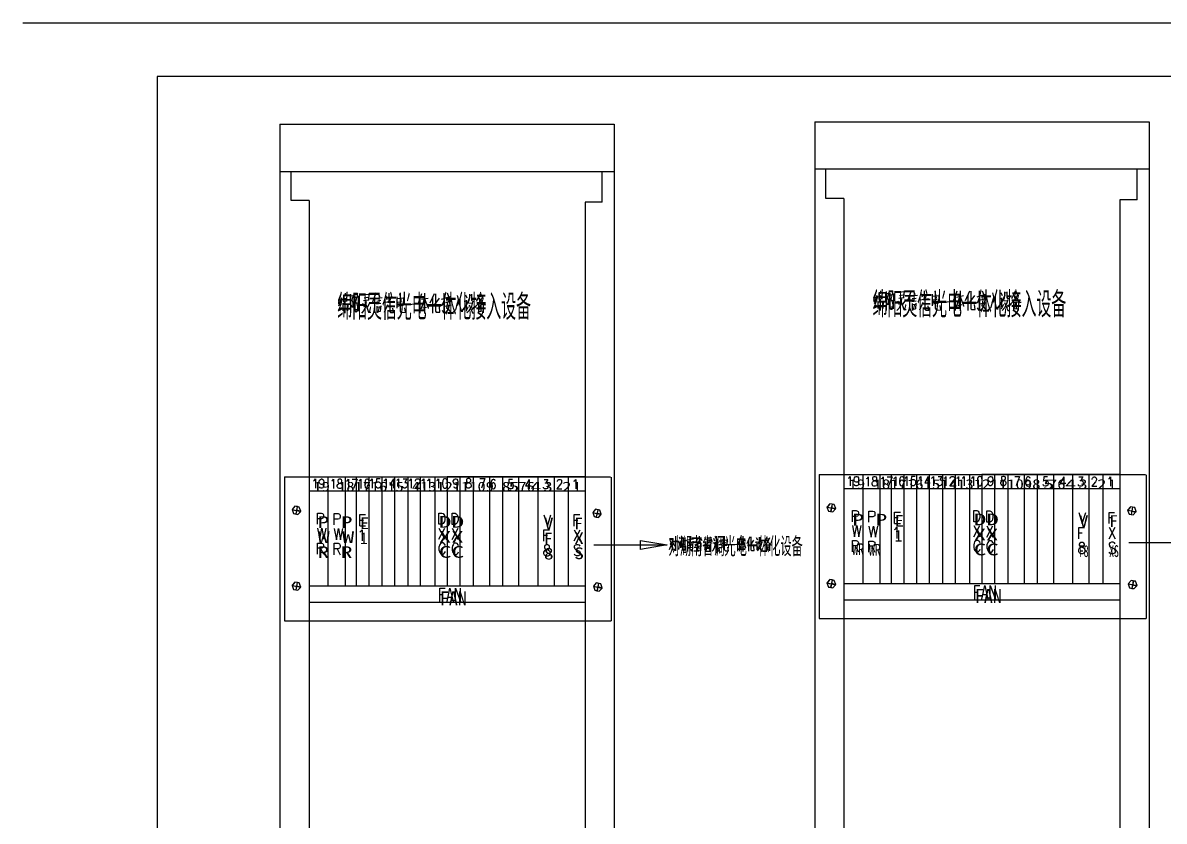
# Model space of a CAD drawing. Header units: metres. Extents: x 17 to 1264, y 17 to 859.
# Drawn here: x 17 to 619, y 438 to 859 of the extents above; entities that cross this region are included whole.
import ezdxf

# ---------------------------------------------------------------- set-up
doc = ezdxf.new("R2010")
doc.units = ezdxf.units.M
for name, color, linetype in [('LINES', 7, 'Continuous'), ('POLYLINES', 4, 'Continuous'), ('RECTS', 7, 'Continuous'), ('TEXTS', 3, 'Continuous')]:
    doc.layers.add(name, color=color, linetype=linetype)

msp = doc.modelspace()

# ---------------------------------------------------------------- linework, layer by layer
at = {"layer": 'LINES'}
for p, q in [((87.76, 830.45), (87.76, 45.22)), ((1179.14, 830.45), (87.76, 830.45)), ((152.49, 805.39), (328.75, 805.39)), ((152.49, 805.39), (152.49, 217.58)), ((328.75, 805.39), (328.75, 217.58)), ((434.59, 806.54), (610.99, 806.54)), ((434.59, 806.54), (434.59, 218.74)), ((610.99, 806.54), (610.99, 218.74)), ((152.49, 780.48), (328.75, 780.48)), ((158.39, 765.07), (158.39, 780.48)), ((322.55, 764.21), (322.55, 780.48)), ((434.59, 781.78), (610.99, 781.78)), ((440.49, 766.22), (440.49, 781.78)), ((604.79, 765.5), (604.79, 781.78)), ((167.9, 765.07), (158.39, 765.07)), ((167.9, 765.07), (167.9, 253.58)), ((449.99, 766.22), (440.49, 766.22)), ((449.99, 766.22), (449.99, 254.88)), ((595.58, 765.5), (595.58, 254.02)), ((604.79, 765.5), (595.58, 765.5)), ((313.48, 764.21), (313.48, 252.72)), ((322.55, 764.21), (313.48, 764.21)), ((466.99, 717.12), (465.69, 713.66)), ((468.43, 716.69), (468.43, 712.94)), ((469.29, 717.55), (469.15, 716.11)), ((472.31, 717.12), (472.31, 707.18)), ((478.94, 716.83), (481.82, 717.12)), ((481.82, 717.41), (481.53, 713.81)), ((485.42, 717.55), (483.55, 712.22)), ((486.71, 717.55), (487.43, 715.54)), ((492.33, 717.55), (492.33, 712.94)), ((509.61, 717.26), (507.74, 712.08)), ((511.34, 717.55), (511.34, 706.9)), ((516.23, 717.26), (513.93, 712.22)), ((523, 717.55), (523.72, 715.82)), ((532.79, 716.69), (533.51, 714.96)), ((534.81, 716.98), (534.81, 714.96)), ((534.81, 716.4), (535.96, 716.69)), ((540.43, 717.26), (539.56, 715.39)), ((183.16, 712.37), (184.6, 712.8)), ((184.6, 715.82), (183.31, 712.51)), ((185.03, 713.81), (183.74, 710.06)), ((185.61, 710.93), (185.61, 706.9)), ((186.04, 715.39), (186.04, 711.65)), ((187.77, 714.96), (186.04, 714.67)), ((186.04, 713.38), (187.34, 713.66)), ((186.04, 711.94), (187.91, 712.22)), ((186.91, 716.26), (186.76, 714.82)), ((186.91, 705.74), (186.91, 711.94)), ((187.63, 712.22), (187.91, 715.1)), ((188.35, 710.78), (188.2, 706.9)), ((189.79, 715.82), (189.79, 705.89)), ((189.79, 714.82), (190.94, 715.1)), ((191.95, 714.96), (191.95, 706.61)), ((191.95, 713.95), (193.82, 714.38)), ((191.95, 710.93), (193.39, 711.22)), ((193.82, 714.82), (193.67, 706.75)), ((196.12, 710.93), (196.84, 709.06)), ((196.55, 715.54), (199.43, 715.82)), ((199.43, 712.51), (196.55, 712.22)), ((196.99, 713.81), (198.86, 714.1)), ((199.58, 710.64), (198.43, 708.77)), ((199.43, 716.11), (199.15, 712.51)), ((203.03, 716.4), (201.16, 710.93)), ((202.31, 714.1), (202.31, 705.89)), ((202.75, 713.52), (206.49, 713.95)), ((205.77, 710.78), (203.47, 710.5)), ((203.61, 712.08), (205.77, 712.51)), ((204.33, 716.4), (205.05, 714.38)), ((212.25, 711.94), (207.64, 711.36)), ((209.08, 712.8), (208.51, 714.67)), ((209.95, 716.26), (209.95, 711.79)), ((210.52, 712.22), (211.53, 714.82)), ((214.12, 714.38), (214.12, 708.34)), ((214.12, 713.38), (217.72, 713.81)), ((214.7, 711.5), (216.86, 711.79)), ((217.87, 714.24), (217.29, 709.78)), ((219.45, 710.21), (224.78, 710.64)), ((227.23, 715.97), (225.35, 710.78)), ((226.51, 705.74), (226.51, 713.81)), ((227.08, 713.09), (230.68, 713.66)), ((228.81, 716.26), (228.81, 705.6)), ((233.85, 715.97), (231.55, 710.93)), ((232.99, 713.81), (232.99, 705.74)), ((236.44, 713.66), (233.56, 709.63)), ((239.47, 713.52), (237.59, 712.94)), ((237.59, 709.63), (239.47, 711.79)), ((242.63, 711.94), (239.75, 711.22)), ((239.9, 713.81), (242.49, 714.53)), ((240.91, 711.5), (240.33, 708.34)), ((240.76, 712.08), (240.47, 713.52)), ((240.62, 716.4), (241.34, 714.53)), ((241.77, 714.38), (241.48, 711.79)), ((250.99, 712.08), (249.69, 711.79)), ((250.41, 715.39), (251.13, 713.81)), ((250.99, 707.62), (250.99, 712.51)), ((251.99, 710.93), (253.87, 711.22)), ((252.43, 715.82), (252.43, 713.66)), ((252.43, 715.1), (253.58, 715.39)), ((254.15, 711.5), (253.29, 708.77)), ((257.18, 714.1), (256.03, 711.94)), ((258.04, 715.97), (257.18, 714.1)), ((257.32, 714.38), (259.63, 714.82)), ((259.77, 710.64), (259.63, 705.89)), ((465.55, 713.66), (466.99, 714.1)), ((465.98, 711.07), (467.27, 711.65)), ((467.42, 715.1), (466.12, 711.36)), ((467.99, 712.22), (467.99, 708.19)), ((467.99, 711.5), (470.73, 711.79)), ((470.15, 716.26), (468.43, 715.97)), ((468.43, 714.67), (469.72, 714.96)), ((468.43, 713.23), (470.3, 713.52)), ((469.29, 707.04), (469.29, 713.23)), ((470.01, 713.52), (470.3, 716.4)), ((470.73, 712.08), (470.59, 708.19)), ((472.31, 716.11), (473.32, 716.26)), ((474.33, 716.26), (474.33, 707.9)), ((474.33, 715.25), (476.2, 715.68)), ((474.33, 712.22), (475.77, 712.51)), ((476.2, 716.11), (476.06, 708.05)), ((478.51, 712.22), (479.23, 710.35)), ((481.82, 713.81), (478.94, 713.52)), ((479.37, 715.1), (481.24, 715.39)), ((481.96, 711.94), (480.81, 710.06)), ((484.7, 715.39), (484.7, 707.04)), ((485.13, 714.82), (488.87, 715.25)), ((488.15, 712.08), (485.85, 711.65)), ((485.99, 713.38), (488.15, 713.66)), ((485.99, 710.78), (485.99, 707.04)), ((488.01, 710.93), (487.72, 708.05)), ((490.1, 707.47), (491.75, 711.5)), ((494.63, 713.23), (490.17, 712.66)), ((491.47, 714.1), (490.89, 715.97)), ((492.91, 713.52), (493.91, 716.11)), ((496.51, 715.68), (496.51, 709.63)), ((496.51, 714.67), (500.11, 715.1)), ((499.96, 711.07), (496.51, 710.5)), ((497.08, 712.8), (499.24, 713.09)), ((500.25, 715.54), (499.67, 711.07)), ((501.83, 711.5), (507.16, 711.94)), ((508.89, 707.04), (508.89, 715.1)), ((509.47, 714.24), (513.07, 714.96)), ((515.37, 715.1), (515.37, 707.04)), ((518.83, 714.96), (515.95, 710.93)), ((519.98, 710.93), (521.85, 712.94)), ((521.85, 714.82), (520.12, 714.24)), ((521.71, 710.64), (525.31, 711.36)), ((525.02, 713.23), (522.14, 712.51)), ((522.28, 715.1), (524.87, 715.82)), ((523.29, 712.8), (522.71, 709.63)), ((523.15, 713.38), (522.86, 714.82)), ((524.15, 711.07), (523.58, 708.91)), ((524.15, 715.54), (523.87, 712.94)), ((533.37, 713.38), (532.07, 713.09)), ((533.37, 708.91), (533.37, 713.81)), ((534.38, 712.22), (536.25, 712.37)), ((536.54, 712.8), (535.67, 710.06)), ((539.56, 715.39), (538.41, 713.23)), ((539.56, 711.79), (539.56, 707.18)), ((539.56, 711.36), (542.01, 711.65)), ((539.71, 715.68), (542.01, 716.11)), ((540.86, 711.5), (540.86, 708.05)), ((542.15, 711.94), (542.01, 707.18)), ((183.16, 707.18), (184.89, 708.62)), ((183.45, 709.78), (184.89, 710.5)), ((185.61, 710.21), (188.35, 710.5)), ((188.2, 706.75), (187.63, 708.19)), ((191.95, 707.62), (193.67, 707.9)), ((203.61, 709.49), (203.61, 705.89)), ((203.61, 708.91), (205.48, 709.2)), ((203.61, 706.61), (205.48, 706.75)), ((205.63, 709.63), (205.34, 706.75)), ((207.71, 706.18), (209.37, 710.21)), ((212.39, 705.89), (212.11, 708.34)), ((217.58, 709.78), (214.12, 709.2)), ((227.8, 708.48), (229.82, 708.91)), ((239.32, 709.34), (242.92, 710.06)), ((241.19, 707.76), (240.33, 708.34)), ((241.77, 709.78), (241.19, 707.62)), ((241.19, 707.76), (242.63, 706.03)), ((251.85, 709.06), (250.55, 706.61)), ((257.18, 710.06), (259.63, 710.5)), ((257.18, 710.5), (257.18, 705.89)), ((259.63, 706.75), (257.18, 706.46)), ((257.47, 708.34), (259.34, 708.48)), ((258.47, 710.21), (258.47, 706.75)), ((465.55, 708.48), (467.27, 709.92)), ((470.59, 708.05), (470.01, 709.49)), ((474.33, 708.91), (476.06, 709.2)), ((485.99, 710.21), (487.87, 710.5)), ((485.99, 707.76), (487.87, 708.05)), ((494.78, 707.18), (494.49, 709.63)), ((510.19, 709.78), (512.2, 710.21)), ((523.58, 709.06), (522.71, 709.63)), ((523.58, 709.06), (525.02, 707.33)), ((534.23, 710.35), (532.94, 707.9)), ((542.01, 708.05), (539.56, 707.76)), ((539.85, 709.63), (541.72, 709.78)), ((437.03, 620.64), (508.17, 620.64)), ((437.03, 620.64), (437.03, 544.75)), ((449.99, 620.64), (609.11, 620.64)), ((449.99, 620.64), (470.59, 620.64)), ((449.99, 620.64), (490.17, 620.64)), ((459.93, 620.64), (459.93, 613.3)), ((469, 620.78), (469, 613.44)), ((474.91, 620.64), (474.91, 563.04)), ((481.67, 620.64), (481.67, 563.18)), ((488.3, 620.64), (488.3, 563.18)), ((495.07, 620.64), (495.07, 563.18)), ((501.98, 620.64), (501.98, 563.18)), ((508.75, 620.64), (508.75, 563.18)), ((516.23, 620.64), (516.23, 563.18)), ((595.58, 620.64), (522.86, 620.64)), ((522.86, 620.64), (522.86, 563.18)), ((529.48, 620.78), (529.48, 563.18)), ((536.54, 620.64), (536.54, 563.18)), ((545.18, 620.93), (545.18, 563.33)), ((551.95, 620.64), (551.95, 563.18)), ((560.59, 620.64), (560.59, 563.18)), ((570.67, 620.64), (570.67, 563.18)), ((579.31, 620.64), (579.31, 563.18)), ((586.65, 620.64), (586.65, 613.3)), ((595.58, 620.64), (595.58, 544.75)), ((609.4, 620.5), (609.4, 544.75)), ((154.94, 619.49), (226.07, 619.49)), ((154.94, 619.49), (154.94, 543.46)), ((167.9, 619.49), (326.87, 619.49)), ((167.9, 619.49), (188.49, 619.49)), ((167.9, 619.49), (208.07, 619.49)), ((177.83, 619.49), (177.83, 612)), ((186.91, 619.49), (186.91, 612.14)), ((192.67, 619.34), (192.67, 561.74)), ((199.43, 619.49), (199.43, 561.89)), ((206.2, 619.49), (206.2, 561.89)), ((212.39, 618.34), (212.39, 613.44)), ((212.97, 619.49), (212.97, 561.89)), ((219.88, 619.49), (219.88, 561.89)), ((226.51, 619.49), (226.51, 561.89)), ((234.14, 619.49), (234.14, 561.89)), ((313.48, 619.49), (240.62, 619.49)), ((240.62, 619.49), (240.62, 561.89)), ((247.39, 619.49), (247.39, 561.89)), ((254.44, 619.49), (254.44, 561.89)), ((263.08, 619.63), (263.08, 562.03)), ((269.85, 619.34), (269.85, 561.89)), ((278.35, 619.34), (278.35, 561.89)), ((283.96, 618.05), (283.96, 613.15)), ((288.57, 619.49), (288.57, 561.89)), ((297.07, 619.49), (297.07, 561.89)), ((304.55, 619.49), (304.55, 612)), ((313.48, 619.49), (313.48, 543.46)), ((327.16, 619.2), (327.16, 543.46)), ((494.49, 619.63), (494.49, 614.74)), ((566.06, 619.34), (566.06, 614.45)), ((167.9, 612), (313.48, 612)), ((177.83, 612), (177.83, 561.89)), ((186.91, 612.14), (186.91, 561.89)), ((304.55, 612), (304.55, 561.89)), ((449.99, 613.3), (595.58, 613.3)), ((459.93, 613.3), (459.93, 563.18)), ((469, 613.44), (469, 563.18)), ((586.65, 613.3), (586.65, 563.18)), ((158.97, 602.21), (163.43, 601.2)), ((161.56, 603.65), (160.84, 599.9)), ((441.21, 603.5), (445.67, 602.5)), ((441.21, 603.36), (445.53, 602.64)), ((443.8, 604.94), (442.94, 601.06)), ((443.8, 604.94), (443.08, 601.2)), ((602.35, 603.36), (601.48, 599.47)), ((159.11, 602.06), (163.43, 601.34)), ((194.68, 596.59), (196.55, 596.59)), ((307.72, 596.59), (309.59, 596.59)), ((317.51, 600.62), (321.98, 599.62)), ((317.66, 600.48), (321.98, 599.76)), ((320.11, 602.06), (319.39, 598.32)), ((320.11, 602.06), (319.39, 598.18)), ((476.78, 597.89), (478.65, 597.89)), ((589.96, 597.89), (591.69, 597.89)), ((599.75, 601.92), (604.22, 600.91)), ((599.75, 601.78), (604.07, 600.91)), ((194.68, 593.57), (197.56, 593.57)), ((236.3, 586.51), (239.47, 592.42)), ((236.3, 592.42), (239.47, 586.51)), ((243.35, 586.37), (246.52, 592.27)), ((243.35, 592.27), (246.52, 586.37)), ((307.72, 585.65), (310.89, 591.55)), ((307.72, 591.55), (310.89, 585.65)), ((476.78, 594.86), (479.8, 594.86)), ((518.54, 587.81), (521.71, 593.71)), ((518.54, 593.71), (521.71, 587.81)), ((525.45, 587.66), (528.62, 593.57)), ((525.45, 593.57), (528.62, 587.66)), ((589.96, 586.8), (593.13, 592.85)), ((589.96, 592.85), (593.13, 586.8)), ((291.74, 588.67), (293.61, 588.67)), ((357.98, 586.22), (359.56, 586.37)), ((358.41, 585.79), (359.71, 581.62)), ((359.85, 585.36), (361.87, 585.79)), ((360.14, 584.64), (360.43, 583.06)), ((362.44, 585.5), (363.16, 584.35)), ((362.87, 581.04), (363.45, 585.22)), ((363.02, 587.66), (363.59, 586.66)), ((363.74, 585.5), (364.89, 585.79)), ((363.88, 584.35), (363.88, 581.9)), ((364.31, 588.1), (364.31, 584.06)), ((364.6, 582.48), (364.75, 584.21)), ((365.18, 587.38), (365.18, 584.21)), ((365.18, 586.8), (365.9, 586.94)), ((365.18, 585.22), (365.75, 585.36)), ((366.04, 587.38), (366.04, 581.04)), ((367.19, 586.22), (370.65, 586.66)), ((367.48, 585.5), (367.48, 580.03)), ((367.48, 584.93), (370.36, 585.22)), ((368.35, 584.93), (368.63, 583.34)), ((369.07, 588.1), (368.92, 585.07)), ((369.35, 585.07), (369.21, 583.49)), ((371.95, 584.93), (373.1, 587.23)), ((374.68, 584.35), (372.67, 583.92)), ((372.67, 584.21), (372.67, 580.32)), ((373.67, 588.1), (373.67, 585.5)), ((375.26, 585.65), (374.39, 587.23)), ((374.54, 580.32), (374.68, 584.5)), ((375.98, 584.78), (376.84, 585.07)), ((376.55, 587.66), (377.13, 586.22)), ((376.84, 585.36), (376.7, 581.18)), ((377.85, 587.23), (379.87, 587.38)), ((378.14, 585.65), (379.43, 585.79)), ((378.14, 584.64), (379.43, 584.78)), ((378.71, 586.94), (378.71, 584.78)), ((384.19, 584.93), (380.87, 584.35)), ((381.88, 585.5), (381.45, 586.94)), ((382.6, 588.1), (382.6, 584.64)), ((382.89, 585.07), (383.61, 586.94)), ((385.63, 586.66), (385.63, 582.05)), ((385.63, 585.94), (388.36, 586.22)), ((386.06, 584.5), (387.64, 584.78)), ((388.36, 586.51), (388.07, 583.2)), ((395.56, 587.81), (394.12, 583.92)), ((394.99, 580.18), (394.99, 586.22)), ((395.42, 585.65), (398.01, 586.08)), ((396.71, 588.1), (396.71, 580.03)), ((400.46, 587.81), (398.73, 584.06)), ((399.74, 586.22), (399.74, 580.18)), ((402.33, 586.08), (400.31, 583.06)), ((404.2, 584.93), (403.19, 584.78)), ((403.77, 587.38), (404.35, 586.22)), ((404.2, 581.62), (404.2, 585.36)), ((405.07, 584.06), (406.36, 584.21)), ((405.35, 587.66), (405.35, 586.08)), ((405.35, 587.23), (406.07, 587.38)), ((406.51, 584.5), (405.93, 582.48)), ((408.81, 586.51), (408.09, 584.93)), ((409.53, 587.81), (408.81, 586.51)), ((408.95, 586.66), (410.68, 586.94)), ((573.98, 589.82), (575.71, 589.82)), ((600.33, 584.78), (639.07, 584.78)), ((173.95, 581.76), (175.53, 578.59)), ((182.73, 581.47), (184.31, 578.3)), ((318.09, 583.49), (356.83, 583.49)), ((362.44, 582.05), (362.87, 581.33)), ((364.6, 584.06), (363.88, 583.92)), ((363.88, 582.34), (364.6, 582.48)), ((365.75, 583.78), (365.18, 583.63)), ((367.77, 582.05), (369.93, 582.34)), ((367.91, 583.2), (369.79, 583.49)), ((368.92, 583.34), (368.78, 580.32)), ((372.67, 582.77), (374.25, 583.06)), ((372.67, 581.76), (374.25, 582.05)), ((372.67, 580.75), (374.54, 580.9)), ((376.7, 581.04), (377.42, 582.77)), ((378.28, 583.78), (378.28, 581.62)), ((378.28, 583.34), (379.29, 583.49)), ((378.28, 582.05), (379.29, 582.34)), ((379.29, 583.78), (379.15, 582.34)), ((384.33, 580.32), (384.19, 582.05)), ((388.22, 583.2), (385.63, 582.77)), ((389.66, 583.49), (393.55, 583.92)), ((395.85, 582.34), (397.43, 582.62)), ((404.92, 582.62), (403.91, 580.9)), ((408.95, 583.49), (410.68, 583.78)), ((408.95, 583.78), (408.95, 580.32)), ((410.68, 580.9), (408.95, 580.75)), ((409.1, 582.05), (410.39, 582.34)), ((409.82, 583.49), (409.82, 580.9)), ((410.83, 583.92), (410.68, 580.32)), ((456.04, 583.06), (457.63, 579.89)), ((464.83, 582.77), (466.41, 579.6)), ((158.97, 562.18), (163.43, 561.31)), ((159.11, 562.18), (163.43, 561.31)), ((161.56, 563.76), (160.84, 559.87)), ((161.56, 563.62), (160.84, 559.87)), ((168.19, 561.89), (313.34, 561.89)), ((317.95, 561.74), (322.41, 560.74)), ((317.95, 561.6), (322.41, 560.88)), ((320.54, 563.18), (319.67, 559.3)), ((320.54, 563.18), (319.82, 559.44)), ((441.21, 563.47), (445.67, 562.46)), ((441.21, 563.33), (445.53, 562.61)), ((443.8, 564.91), (442.94, 561.17)), ((443.8, 564.91), (443.08, 561.17)), ((450.28, 563.18), (595.43, 563.18)), ((600.04, 563.04), (604.51, 562.03)), ((600.19, 562.9), (604.51, 562.03)), ((602.63, 564.48), (601.91, 560.59)), ((602.78, 564.48), (601.91, 560.59)), ((236.87, 557.42), (238.6, 557.42)), ((241.19, 555.98), (243.21, 555.98)), ((449.99, 554.54), (595.58, 554.54)), ((519.11, 558.58), (520.7, 558.58)), ((523.29, 557.28), (525.31, 557.28)), ((167.9, 553.25), (313.48, 553.25)), ((154.94, 543.46), (327.16, 543.46)), ((437.03, 544.75), (609.4, 544.75))]:
    msp.add_line(p, q, dxfattribs=at)
at = {"layer": 'POLYLINES'}
for points in [[(473.47, 716.69), (472.75, 713.81), (473.32, 712.66), (473.32, 711.07), (473.18, 710.06), (472.46, 711.22)], [(498.23, 717.55), (498.23, 708.48), (498.38, 708.05), (498.52, 707.76), (498.95, 707.33), (501.11, 707.47), (500.83, 709.78)], [(516.95, 717.26), (516.95, 708.05), (517.24, 707.62), (519.26, 707.62), (518.97, 710.35)], [(521.42, 717.55), (521.42, 707.04), (520.55, 708.48)], [(535.96, 716.98), (535.96, 715.54), (535.96, 713.95), (536.39, 713.38), (537.26, 713.38)], [(191.08, 715.39), (190.36, 712.51), (190.94, 711.36), (190.94, 709.78), (190.79, 708.77), (190.07, 709.92)], [(197.99, 711.94), (197.42, 708.77), (196.7, 707.04), (195.55, 705.74)], [(210.38, 711.79), (210.38, 706.61), (210.81, 706.03), (212.39, 706.03)], [(215.85, 716.4), (215.85, 707.18), (215.99, 706.75), (216.14, 706.46), (216.57, 706.03), (218.73, 706.18), (218.44, 708.48)], [(228.52, 713.23), (228.09, 711.36), (227.51, 709.63), (226.79, 707.76)], [(228.81, 713.23), (230.68, 708.48), (231.11, 708.48)], [(234.57, 715.97), (234.57, 706.75), (234.86, 706.32), (236.87, 706.32), (236.59, 709.06)], [(239.03, 716.26), (239.03, 705.74), (238.17, 707.18)], [(246.52, 712.51), (245.66, 709.63), (245.08, 707.47), (243.64, 706.03)], [(245.95, 715.1), (248.11, 706.75), (248.97, 706.75)], [(252.43, 713.81), (252.14, 712.37), (251.56, 710.93)], [(253.58, 715.82), (253.58, 714.24), (253.58, 712.66), (254.01, 712.08), (254.87, 712.08)], [(259.77, 715.1), (258.47, 712.66), (256.89, 710.5), (255.59, 709.2)], [(257.47, 713.66), (260.49, 710.06), (261.07, 710.21)], [(480.38, 713.23), (479.8, 710.06), (479.08, 708.34), (477.93, 707.04)], [(480.23, 711.65), (481.67, 707.62), (482.83, 707.62)], [(492.76, 713.09), (492.76, 707.76), (493.19, 707.33), (494.78, 707.33)], [(511.05, 714.53), (510.47, 712.66), (509.9, 710.93), (509.18, 709.06)], [(511.34, 714.53), (513.07, 709.63), (513.5, 709.63)], [(528.91, 713.81), (528.04, 710.93), (527.47, 708.77), (526.03, 707.33)], [(528.33, 716.4), (530.49, 708.05), (531.35, 708.05)], [(534.81, 714.96), (534.52, 713.66), (533.95, 712.22)], [(534.67, 711.36), (536.54, 707.18), (537.4, 707.18)], [(542.15, 716.26), (540.86, 713.95), (539.27, 711.79), (537.98, 710.5)], [(539.85, 714.96), (542.87, 711.36), (543.45, 711.5)], [(197.85, 710.35), (199.29, 706.32), (200.44, 706.32)], [(239.32, 705.74), (240.62, 706.9), (241.19, 707.62)], [(251.13, 705.89), (252.43, 707.33), (253.29, 708.77)], [(252.28, 710.06), (254.15, 705.89), (255.02, 705.89)], [(521.71, 707.04), (523, 708.19), (523.58, 708.91)], [(533.51, 707.04), (534.95, 708.62), (535.67, 710.06)], [(170.2, 617.33), (170.63, 617.62), (171.21, 618.34), (171.21, 613.44)], [(175.67, 616.61), (175.53, 616.03), (175.1, 615.46), (174.52, 615.31), (174.38, 615.31), (173.8, 615.46), (173.37, 616.03), (173.23, 616.61), (173.23, 616.9), (173.37, 617.62), (173.8, 618.05), (174.38, 618.34), (174.52, 618.34), (175.1, 618.05), (175.53, 617.62), (175.67, 616.61), (175.67, 615.46), (175.53, 614.3), (175.1, 613.58), (174.52, 613.44), (174.23, 613.44), (173.66, 613.58), (173.37, 614.16)], [(179.85, 617.18), (180.14, 617.47), (180.71, 618.19), (180.71, 613.3)], [(183.74, 618.19), (183.16, 617.9), (183.02, 617.47), (183.02, 617.04), (183.16, 616.46), (183.45, 616.32), (184.31, 616.03), (184.89, 615.74), (185.18, 615.31), (185.32, 614.88), (185.32, 614.16), (185.18, 613.73), (185.03, 613.44), (184.46, 613.3), (183.74, 613.3), (183.16, 613.44), (183.02, 613.73), (182.73, 614.16), (182.73, 614.88), (183.02, 615.31), (183.31, 615.74), (183.88, 616.03), (184.6, 616.32), (185.03, 616.46), (185.18, 617.04), (185.18, 617.47), (185.03, 617.9), (184.46, 618.19), (183.74, 618.19)], [(187.63, 617.18), (188.06, 617.47), (188.63, 618.19), (188.63, 613.3)], [(190.65, 618.19), (193.24, 618.19), (191.37, 613.3)], [(194.25, 617.33), (194.68, 617.47), (195.11, 618.19), (195.11, 613.3)], [(199.43, 617.47), (199.29, 618.05), (198.71, 618.19), (198.28, 618.19), (197.85, 618.05), (197.42, 617.33), (197.27, 616.18), (197.27, 615.02), (197.42, 614.02), (197.85, 613.58), (198.28, 613.3), (198.57, 613.3), (199.15, 613.58), (199.43, 614.02), (199.72, 614.74), (199.72, 615.02), (199.43, 615.6), (199.15, 616.18), (198.57, 616.32), (198.28, 616.32), (197.85, 616.18), (197.42, 615.6), (197.27, 615.02)], [(200.15, 617.47), (200.59, 617.62), (201.16, 618.34), (201.16, 613.44)], [(205.34, 618.34), (203.47, 618.34), (203.32, 616.32), (203.47, 616.46), (204.04, 616.75), (204.62, 616.75), (205.19, 616.46), (205.63, 616.03), (205.77, 615.31), (205.77, 614.88), (205.63, 614.16), (205.19, 613.73), (204.62, 613.44), (204.04, 613.44), (203.47, 613.73), (203.32, 613.87), (203.18, 614.45)], [(207.5, 617.47), (207.93, 617.62), (208.51, 618.34), (208.51, 613.44)], [(212.39, 618.34), (210.52, 615.17), (213.26, 615.17)], [(214.12, 617.47), (214.41, 617.62), (214.99, 618.34), (214.99, 613.44)], [(217.43, 618.34), (219.45, 618.34), (218.44, 616.46), (219.02, 616.46), (219.31, 616.32), (219.45, 616.03), (219.74, 615.31), (219.74, 614.88), (219.45, 614.16), (219.16, 613.73), (218.59, 613.44), (218.01, 613.44), (217.43, 613.73), (217.29, 613.87), (217.15, 614.45)], [(220.89, 617.47), (221.18, 617.62), (221.75, 618.34), (221.75, 613.44)], [(224.06, 617.18), (224.06, 617.47), (224.2, 617.9), (224.35, 618.19), (224.78, 618.34), (225.5, 618.34), (225.93, 618.19), (226.07, 617.9), (226.22, 617.47), (226.22, 617.04), (226.07, 616.46), (225.64, 615.74), (223.77, 613.44), (226.36, 613.44)], [(227.37, 617.47), (227.8, 617.62), (228.38, 618.34), (228.38, 613.44)], [(230.39, 617.47), (230.83, 617.62), (231.4, 618.34), (231.4, 613.44)], [(235.29, 617.47), (235.58, 617.62), (236.15, 618.34), (236.15, 613.44)], [(239.32, 618.34), (238.75, 618.19), (238.46, 617.47), (238.17, 616.32), (238.17, 615.6), (238.46, 614.45), (238.75, 613.73), (239.32, 613.44), (239.75, 613.44), (240.33, 613.73), (240.62, 614.45), (240.91, 615.6), (240.91, 616.32), (240.62, 617.47), (240.33, 618.19), (239.75, 618.34), (239.32, 618.34)], [(246.38, 616.75), (246.23, 616.03), (245.8, 615.6), (245.23, 615.31), (245.08, 615.31), (244.51, 615.6), (244.22, 616.03), (243.93, 616.75), (243.93, 617.04), (244.22, 617.62), (244.51, 618.19), (245.08, 618.34), (245.23, 618.34), (245.8, 618.19), (246.23, 617.62), (246.38, 616.75), (246.38, 615.6), (246.23, 614.45), (245.8, 613.73), (245.23, 613.44), (244.94, 613.44), (244.36, 613.73), (244.22, 614.16)], [(251.56, 618.48), (250.99, 618.19), (250.84, 617.76), (250.84, 617.18), (250.99, 616.75), (251.42, 616.61), (252.14, 616.32), (252.71, 616.03), (253.15, 615.6), (253.29, 615.17), (253.29, 614.45), (253.15, 614.02), (252.86, 613.73), (252.28, 613.44), (251.56, 613.44), (250.99, 613.73), (250.84, 614.02), (250.7, 614.45), (250.7, 615.17), (250.84, 615.6), (251.27, 616.03), (251.85, 616.32), (252.57, 616.61), (252.86, 616.75), (253.15, 617.18), (253.15, 617.76), (252.86, 618.19), (252.28, 618.48), (251.56, 618.48)], [(257.9, 618.48), (260.63, 618.48), (258.76, 613.44)], [(265.96, 617.33), (265.82, 617.76), (265.24, 618.05), (264.95, 618.05), (264.38, 617.76), (263.95, 617.04), (263.8, 615.89), (263.8, 614.74), (263.95, 613.87), (264.38, 613.3), (264.95, 613.15), (265.1, 613.15), (265.67, 613.3), (265.96, 613.87), (266.25, 614.45), (266.25, 614.74), (265.96, 615.46), (265.67, 615.89), (265.1, 616.18), (264.95, 616.18), (264.38, 615.89), (263.95, 615.46), (263.8, 614.74)], [(275.18, 618.05), (273.31, 618.05), (273.16, 615.89), (273.31, 616.18), (273.88, 616.32), (274.46, 616.32), (275.03, 616.18), (275.32, 615.74), (275.61, 615.02), (275.61, 614.45), (275.32, 613.87), (275.03, 613.3), (274.46, 613.15), (273.88, 613.15), (273.31, 613.3), (273.16, 613.58), (273.02, 614.02)], [(283.96, 618.05), (282.09, 614.74), (284.83, 614.74)], [(291.88, 618.05), (293.9, 618.05), (292.75, 616.18), (293.32, 616.18), (293.75, 615.89), (293.9, 615.74), (294.04, 615.02), (294.04, 614.45), (293.9, 613.87), (293.47, 613.3), (292.89, 613.15), (292.46, 613.15), (291.88, 613.3), (291.59, 613.58), (291.45, 614.02)], [(298.94, 616.9), (298.94, 617.04), (299.08, 617.62), (299.23, 617.76), (299.66, 618.05), (300.38, 618.05), (300.81, 617.76), (300.95, 617.62), (301.1, 617.04), (301.1, 616.61), (300.95, 616.18), (300.52, 615.46), (298.65, 613.15), (301.24, 613.15)], [(307.58, 617.04), (308.01, 617.33), (308.59, 618.05), (308.59, 613.15)], [(452.44, 618.62), (452.73, 618.91), (453.31, 619.63), (453.31, 614.74)], [(457.77, 617.9), (457.63, 617.18), (457.34, 616.75), (456.76, 616.61), (456.47, 616.61), (455.9, 616.75), (455.61, 617.18), (455.47, 617.9), (455.47, 618.19), (455.61, 618.91), (455.9, 619.34), (456.47, 619.63), (456.76, 619.63), (457.34, 619.34), (457.63, 618.91), (457.77, 617.9), (457.77, 616.75), (457.63, 615.6), (457.34, 614.88), (456.76, 614.74), (456.33, 614.74), (455.75, 614.88), (455.61, 615.31)], [(461.95, 618.48), (462.38, 618.77), (462.81, 619.34), (462.81, 614.45)], [(465.83, 619.34), (465.26, 619.2), (465.11, 618.77), (465.11, 618.19), (465.26, 617.76), (465.69, 617.62), (466.41, 617.33), (466.99, 617.04), (467.42, 616.61), (467.56, 616.18), (467.56, 615.46), (467.42, 615.02), (467.13, 614.74), (466.55, 614.45), (465.83, 614.45), (465.26, 614.74), (465.11, 615.02), (464.97, 615.46), (464.97, 616.18), (465.11, 616.61), (465.55, 617.04), (465.98, 617.33), (466.84, 617.62), (467.13, 617.76), (467.42, 618.19), (467.42, 618.77), (467.13, 619.2), (466.55, 619.34), (465.83, 619.34)], [(469.87, 618.48), (470.3, 618.77), (470.73, 619.49), (470.73, 614.59)], [(472.89, 619.49), (475.48, 619.49), (473.61, 614.59)], [(476.35, 618.62), (476.78, 618.77), (477.35, 619.49), (477.35, 614.59)], [(481.67, 618.77), (481.39, 619.2), (480.95, 619.49), (480.52, 619.49), (479.95, 619.2), (479.51, 618.62), (479.37, 617.47), (479.37, 616.18), (479.51, 615.31), (479.95, 614.88), (480.52, 614.59), (480.67, 614.59), (481.24, 614.88), (481.67, 615.31), (481.82, 616.03), (481.82, 616.18), (481.67, 616.9), (481.24, 617.47), (480.67, 617.62), (480.52, 617.62), (479.95, 617.47), (479.51, 616.9), (479.37, 616.18)], [(482.25, 618.77), (482.68, 618.91), (483.26, 619.63), (483.26, 614.74)], [(487.58, 619.63), (485.71, 619.63), (485.42, 617.62), (485.71, 617.76), (486.28, 618.05), (486.86, 618.05), (487.29, 617.76), (487.72, 617.33), (487.87, 616.61), (487.87, 616.18), (487.72, 615.46), (487.29, 615.02), (486.86, 614.74), (486.28, 614.74), (485.71, 615.02), (485.42, 615.17), (485.27, 615.74)], [(489.74, 618.77), (490.03, 618.91), (490.6, 619.63), (490.6, 614.74)], [(494.49, 619.63), (492.62, 616.32), (495.5, 616.32)], [(496.22, 618.77), (496.65, 618.91), (497.23, 619.63), (497.23, 614.74)], [(499.67, 619.63), (501.69, 619.63), (500.54, 617.76), (501.11, 617.76), (501.55, 617.62), (501.69, 617.33), (501.83, 616.61), (501.83, 616.18), (501.69, 615.46), (501.26, 615.02), (500.68, 614.74), (500.25, 614.74), (499.67, 615.02), (499.39, 615.17), (499.24, 615.74)], [(502.99, 618.77), (503.42, 618.91), (503.85, 619.63), (503.85, 614.74)], [(506.15, 618.48), (506.15, 618.77), (506.3, 619.2), (506.59, 619.34), (506.87, 619.63), (507.59, 619.63), (508.03, 619.34), (508.17, 619.2), (508.46, 618.77), (508.46, 618.19), (508.17, 617.76), (507.88, 617.04), (506.01, 614.74), (508.6, 614.74)], [(509.61, 618.77), (510.04, 618.91), (510.47, 619.63), (510.47, 614.74)], [(512.63, 618.77), (512.92, 618.91), (513.5, 619.63), (513.5, 614.74)], [(517.39, 618.77), (517.82, 618.91), (518.39, 619.63), (518.39, 614.74)], [(521.56, 619.63), (520.99, 619.34), (520.55, 618.77), (520.41, 617.62), (520.41, 616.9), (520.55, 615.74), (520.99, 615.02), (521.56, 614.74), (521.85, 614.74), (522.43, 615.02), (522.86, 615.74), (523, 616.9), (523, 617.62), (522.86, 618.77), (522.43, 619.34), (521.85, 619.63), (521.56, 619.63)], [(528.62, 618.05), (528.33, 617.33), (528.04, 616.9), (527.47, 616.61), (527.32, 616.61), (526.75, 616.9), (526.31, 617.33), (526.17, 618.05), (526.17, 618.19), (526.31, 618.91), (526.75, 619.34), (527.32, 619.63), (527.47, 619.63), (528.04, 619.34), (528.33, 618.91), (528.62, 618.05), (528.62, 616.9), (528.33, 615.74), (528.04, 615.02), (527.47, 614.74), (527.03, 614.74), (526.46, 615.02), (526.31, 615.46)], [(533.8, 619.63), (533.23, 619.49), (533.08, 618.91), (533.08, 618.48), (533.23, 618.05), (533.51, 617.76), (534.38, 617.62), (534.95, 617.33), (535.24, 616.9), (535.39, 616.46), (535.39, 615.74), (535.24, 615.31), (535.1, 615.02), (534.52, 614.74), (533.8, 614.74), (533.23, 615.02), (533.08, 615.31), (532.79, 615.74), (532.79, 616.46), (533.08, 616.9), (533.37, 617.33), (533.95, 617.62), (534.67, 617.76), (535.1, 618.05), (535.24, 618.48), (535.24, 618.91), (535.1, 619.49), (534.52, 619.63), (533.8, 619.63)], [(540.14, 619.63), (542.73, 619.63), (540.86, 614.74)], [(548.2, 618.62), (548.06, 619.06), (547.48, 619.34), (547.05, 619.34), (546.47, 619.06), (546.19, 618.34), (545.9, 617.18), (545.9, 616.03), (546.19, 615.02), (546.47, 614.59), (547.05, 614.45), (547.19, 614.45), (547.77, 614.59), (548.2, 615.02), (548.35, 615.74), (548.35, 616.03), (548.2, 616.75), (547.77, 617.18), (547.19, 617.47), (547.05, 617.47), (546.47, 617.18), (546.19, 616.75), (545.9, 616.03)], [(557.42, 619.34), (555.55, 619.34), (555.26, 617.18), (555.55, 617.47), (556.12, 617.62), (556.55, 617.62), (557.13, 617.47), (557.56, 616.9), (557.71, 616.32), (557.71, 615.74), (557.56, 615.02), (557.13, 614.59), (556.55, 614.45), (556.12, 614.45), (555.55, 614.59), (555.26, 614.88), (555.11, 615.31)], [(566.06, 619.34), (564.19, 616.03), (567.07, 616.03)], [(573.98, 619.34), (575.99, 619.34), (574.99, 617.47), (575.56, 617.47), (575.85, 617.18), (575.99, 616.9), (576.28, 616.32), (576.28, 615.74), (575.99, 615.02), (575.71, 614.59), (575.13, 614.45), (574.55, 614.45), (573.98, 614.59), (573.83, 614.88), (573.69, 615.31)], [(581.03, 618.05), (581.03, 618.34), (581.18, 618.77), (581.47, 619.06), (581.75, 619.34), (582.47, 619.34), (582.91, 619.06), (583.05, 618.77), (583.34, 618.34), (583.34, 617.9), (583.05, 617.47), (582.76, 616.75), (580.89, 614.45), (583.48, 614.45)], [(589.82, 618.34), (590.11, 618.62), (590.68, 619.34), (590.68, 614.45)], [(161.71, 603.79), (160.41, 603.94), (158.97, 602.21), (159.69, 600.05), (160.84, 599.9), (161.99, 599.62), (163.43, 601.2), (161.85, 601.63), (163.43, 601.34), (162.71, 603.5), (161.71, 603.79)], [(161.71, 603.79), (160.41, 603.94), (158.97, 602.21), (159.69, 600.05), (160.84, 599.9), (161.99, 599.62), (163.43, 601.2), (161.85, 601.63), (163.43, 601.34), (162.71, 603.5), (161.71, 603.79)], [(162.71, 603.5), (160.41, 603.94), (158.97, 602.21), (159.69, 600.05), (161.99, 599.62), (163.43, 601.34), (162.71, 603.5)], [(321.26, 601.92), (318.95, 602.35), (317.51, 600.62), (318.23, 598.46), (320.54, 598.03), (321.98, 599.76), (321.26, 601.92)], [(320.11, 602.06), (318.95, 602.35), (317.51, 600.62), (318.23, 598.46), (319.39, 598.18), (320.54, 598.03), (321.98, 599.62), (320.39, 600.05), (321.98, 599.76), (321.26, 601.92), (320.11, 602.06)], [(320.11, 602.06), (318.95, 602.35), (317.51, 600.62), (318.23, 598.46), (319.39, 598.18), (320.54, 598.03), (321.98, 599.62), (320.39, 600.05), (321.98, 599.76), (321.26, 601.92), (320.11, 602.06)], [(443.8, 604.94), (442.65, 605.23), (441.21, 603.5), (441.07, 603.5), (441.93, 601.34), (442.94, 601.06), (444.09, 600.91), (445.53, 602.5), (444.09, 602.93), (445.67, 602.64), (444.95, 604.8), (443.8, 604.94)], [(443.8, 604.94), (442.65, 605.23), (441.21, 603.5), (441.07, 603.5), (441.93, 601.34), (442.94, 601.06), (444.09, 600.91), (445.53, 602.5), (444.09, 602.93), (445.67, 602.64), (444.95, 604.8), (443.8, 604.94)], [(444.95, 604.8), (442.65, 605.23), (441.07, 603.5), (441.93, 601.34), (444.09, 600.91), (445.67, 602.64), (444.95, 604.8)], [(443.37, 603.07), (444.09, 602.93), (443.37, 603.07)], [(443.37, 603.07), (444.09, 602.93), (443.37, 603.07)], [(603.5, 603.22), (601.19, 603.65), (599.61, 601.92), (600.47, 599.76), (602.63, 599.33), (604.22, 601.06), (603.5, 603.22)], [(602.35, 603.36), (601.19, 603.65), (599.75, 601.92), (599.61, 601.92), (600.47, 599.76), (601.48, 599.47), (602.63, 599.33), (604.07, 600.91), (602.63, 601.2), (604.22, 600.91), (604.22, 601.06), (603.5, 603.22), (602.35, 603.36)], [(602.35, 603.36), (601.19, 603.65), (599.75, 601.92), (599.61, 601.92), (600.47, 599.76), (601.48, 599.47), (602.63, 599.33), (604.07, 600.91), (602.63, 601.2), (604.22, 600.91), (604.22, 601.06), (603.5, 603.22), (602.35, 603.36)], [(161.27, 601.78), (161.85, 601.63), (161.13, 601.78), (161.27, 601.78)], [(161.27, 601.78), (161.85, 601.63), (161.13, 601.78), (161.27, 601.78)], [(172.36, 594.43), (172.36, 600.34), (174.38, 600.34), (175.1, 600.05), (175.24, 599.76), (175.53, 599.18), (175.53, 598.32), (175.24, 597.89), (175.1, 597.6), (174.38, 597.31), (172.36, 597.31)], [(181.15, 594.14), (181.15, 600.05), (183.16, 600.05), (183.88, 599.76), (184.03, 599.47), (184.31, 599.04), (184.31, 598.18), (184.03, 597.6), (183.88, 597.31), (183.16, 597.02), (181.15, 597.02)], [(194.68, 593.57), (194.68, 599.47), (197.56, 599.47)], [(236.3, 594.43), (236.3, 600.34), (237.88, 600.34), (238.6, 600.05), (239.03, 599.47), (239.32, 599.04), (239.47, 598.18), (239.47, 596.74), (239.32, 595.87), (239.03, 595.3), (238.6, 594.72), (237.88, 594.43), (236.3, 594.43)], [(243.35, 594.29), (243.35, 600.19), (244.94, 600.19), (245.51, 599.9), (245.95, 599.33), (246.23, 598.9), (246.52, 598.03), (246.52, 596.59), (246.23, 595.73), (245.95, 595.15), (245.51, 594.58), (244.94, 594.29), (243.35, 594.29)], [(291.74, 599.33), (293.61, 593.42), (295.34, 599.33)], [(307.72, 593.42), (307.72, 599.47), (310.75, 599.47)], [(319.82, 600.19), (320.39, 600.05), (319.67, 600.05), (319.67, 600.19), (319.82, 600.19)], [(319.82, 600.19), (320.39, 600.05), (319.67, 600.05), (319.67, 600.19), (319.82, 600.19)], [(454.46, 595.73), (454.46, 601.63), (456.47, 601.63), (457.19, 601.34), (457.48, 601.06), (457.63, 600.48), (457.63, 599.62), (457.48, 599.04), (457.19, 598.75), (456.47, 598.46), (454.46, 598.46)], [(463.24, 595.44), (463.24, 601.34), (465.26, 601.34), (465.98, 601.06), (466.27, 600.77), (466.41, 600.19), (466.41, 599.47), (466.27, 598.9), (465.98, 598.61), (465.26, 598.32), (463.24, 598.32)], [(476.78, 594.86), (476.78, 600.77), (479.8, 600.77)], [(518.54, 595.73), (518.54, 601.63), (520.12, 601.63), (520.84, 601.34), (521.27, 600.77), (521.42, 600.19), (521.71, 599.47), (521.71, 598.03), (521.42, 597.17), (521.27, 596.59), (520.84, 596.02), (520.12, 595.73), (518.54, 595.73)], [(525.45, 595.58), (525.45, 601.49), (527.03, 601.49), (527.75, 601.2), (528.19, 600.62), (528.33, 600.05), (528.62, 599.33), (528.62, 597.89), (528.33, 597.02), (528.19, 596.45), (527.75, 595.87), (527.03, 595.58), (525.45, 595.58)], [(573.98, 600.62), (575.71, 594.72), (577.58, 600.62)], [(589.96, 594.72), (589.96, 600.62), (592.84, 600.62)], [(601.91, 601.34), (602.63, 601.2), (601.91, 601.34), (601.91, 601.49), (601.91, 601.34)], [(601.91, 601.34), (602.63, 601.2), (601.91, 601.34), (601.91, 601.49), (601.91, 601.34)], [(172.36, 592.42), (173.51, 586.51), (174.52, 592.42), (175.67, 586.51), (176.83, 592.42)], [(181.15, 592.13), (182.3, 586.22), (183.45, 592.13), (184.46, 586.22), (185.61, 592.13)], [(194.68, 590.4), (195.11, 590.69), (195.83, 591.55), (195.83, 585.65)], [(291.74, 585.5), (291.74, 591.41), (294.76, 591.41)], [(454.46, 593.71), (455.61, 587.81), (456.76, 593.71), (457.91, 587.81), (459.07, 593.71)], [(463.24, 593.42), (464.39, 587.52), (465.55, 593.42), (466.7, 587.52), (467.85, 593.42)], [(476.78, 591.7), (477.35, 591.98), (477.93, 592.85), (477.93, 586.94)], [(573.98, 586.8), (573.98, 592.7), (576.86, 592.7)], [(172.36, 578.59), (172.36, 584.5), (174.38, 584.5), (175.1, 584.21), (175.24, 583.92), (175.53, 583.49), (175.53, 582.91), (175.24, 582.34), (175.1, 582.05), (174.38, 581.76), (172.36, 581.76)], [(181.15, 578.3), (181.15, 584.35), (183.16, 584.35), (183.88, 584.06), (184.03, 583.78), (184.31, 583.2), (184.31, 582.62), (184.03, 582.05), (183.88, 581.76), (183.16, 581.47), (181.15, 581.47)], [(239.75, 583.2), (239.47, 583.78), (239.03, 584.35), (238.6, 584.64), (237.74, 584.64), (237.31, 584.35), (236.87, 583.78), (236.59, 583.2), (236.3, 582.34), (236.3, 580.9), (236.59, 580.03), (236.87, 579.46), (237.31, 578.88), (237.74, 578.59), (238.6, 578.59), (239.03, 578.88), (239.47, 579.46), (239.75, 580.03)], [(246.67, 583.06), (246.52, 583.63), (245.95, 584.21), (245.51, 584.5), (244.65, 584.5), (244.22, 584.21), (243.79, 583.63), (243.5, 583.06), (243.35, 582.19), (243.35, 580.75), (243.5, 579.89), (243.79, 579.31), (244.22, 578.74), (244.65, 578.45), (245.51, 578.45), (245.95, 578.74), (246.52, 579.31), (246.67, 579.89)], [(356.83, 583.49), (342.71, 581.04), (342.71, 585.79), (356.83, 583.49)], [(356.83, 583.49), (342.71, 581.04), (342.71, 585.79), (356.83, 583.49)], [(359.71, 586.8), (359.13, 583.92), (357.83, 580.9)], [(361.15, 588.1), (361.15, 580.32), (360.28, 581.47)], [(365.18, 584.21), (365.03, 582.34), (364.46, 580.46)], [(370.36, 585.5), (369.93, 580.03), (369.5, 581.04)], [(374.39, 586.37), (372.67, 584.21), (371.51, 583.06)], [(377.85, 587.81), (377.71, 583.2), (377.13, 580.32)], [(379.87, 587.66), (379.72, 580.32), (379.15, 581.33)], [(380.59, 580.18), (381.16, 580.9), (381.88, 582.48), (382.31, 584.64)], [(382.89, 584.78), (382.89, 580.75), (383.18, 580.46), (384.33, 580.46)], [(386.92, 588.1), (386.92, 581.33), (387.07, 580.9), (387.21, 580.75), (387.5, 580.46), (389.08, 580.46), (388.79, 582.34)], [(396.43, 585.79), (396.14, 584.35), (395.71, 583.06), (395.13, 581.62)], [(396.71, 585.79), (398.01, 582.19), (398.3, 582.19)], [(400.89, 587.81), (400.89, 580.9), (401.18, 580.61), (402.62, 580.61), (402.47, 582.62)], [(405.35, 586.22), (405.07, 585.07), (404.63, 584.06)], [(406.07, 587.66), (406.07, 586.51), (406.22, 585.36), (406.51, 584.93), (407.08, 584.93)], [(410.83, 587.23), (409.82, 585.36), (408.67, 583.78), (407.66, 582.77)], [(409.1, 586.08), (411.4, 583.49), (411.83, 583.49)], [(454.46, 579.89), (454.46, 585.79), (456.47, 585.79), (457.19, 585.5), (457.48, 585.22), (457.63, 584.64), (457.63, 584.06), (457.48, 583.63), (457.19, 583.34), (456.47, 583.06), (454.46, 583.06)], [(463.24, 579.6), (463.24, 585.5), (465.26, 585.5), (465.98, 585.22), (466.27, 584.93), (466.41, 584.5), (466.41, 583.92), (466.27, 583.34), (465.98, 583.06), (465.26, 582.77), (463.24, 582.77)], [(521.85, 584.5), (521.71, 585.07), (521.27, 585.5), (520.84, 585.79), (519.83, 585.79), (519.4, 585.5), (518.97, 585.07), (518.68, 584.5), (518.54, 583.63), (518.54, 582.19), (518.68, 581.33), (518.97, 580.75), (519.4, 580.18), (519.83, 579.89), (520.84, 579.89), (521.27, 580.18), (521.71, 580.75), (521.85, 581.33)], [(528.91, 584.35), (528.62, 584.78), (528.19, 585.36), (527.75, 585.65), (526.75, 585.65), (526.31, 585.36), (525.88, 584.78), (525.74, 584.35), (525.45, 583.49), (525.45, 582.05), (525.74, 581.18), (525.88, 580.61), (526.31, 580.03), (526.75, 579.74), (527.75, 579.74), (528.19, 580.03), (528.62, 580.61), (528.91, 581.18)], [(574.99, 584.78), (574.41, 584.5), (574.12, 583.92), (574.12, 583.34), (574.41, 582.77), (574.84, 582.48), (575.71, 582.34), (576.43, 582.05), (576.86, 581.47), (577.15, 580.9), (577.15, 580.03), (576.86, 579.46), (576.57, 579.17), (575.99, 578.88), (574.99, 578.88), (574.41, 579.17), (574.12, 579.46), (573.98, 580.03), (573.98, 580.9), (574.12, 581.47), (574.55, 582.05), (575.27, 582.34), (576.14, 582.48), (576.57, 582.77), (576.86, 583.34), (576.86, 583.92), (576.57, 584.5), (575.99, 584.78), (574.99, 584.78)], [(593.13, 584.06), (592.7, 584.64), (591.98, 584.93), (591.11, 584.93), (590.39, 584.64), (589.96, 584.06), (589.96, 583.49), (590.11, 582.91), (590.39, 582.62), (590.83, 582.34), (592.12, 581.76), (592.7, 581.47), (592.84, 581.18), (593.13, 580.61), (593.13, 579.74), (592.7, 579.17), (591.98, 578.88), (591.11, 578.88), (590.39, 579.17), (589.96, 579.74)], [(292.89, 583.49), (292.17, 583.2), (292.03, 582.62), (292.03, 582.19), (292.17, 581.62), (292.6, 581.33), (293.61, 581.04), (294.19, 580.75), (294.76, 580.18), (294.91, 579.6), (294.91, 578.74), (294.76, 578.16), (294.47, 577.87), (293.75, 577.58), (292.89, 577.58), (292.17, 577.87), (292.03, 578.16), (291.74, 578.74), (291.74, 579.6), (292.03, 580.18), (292.46, 580.75), (293.18, 581.04), (294.04, 581.33), (294.47, 581.62), (294.76, 582.19), (294.76, 582.62), (294.47, 583.2), (293.75, 583.49), (292.89, 583.49)], [(310.89, 582.77), (310.46, 583.34), (309.74, 583.63), (308.87, 583.63), (308.15, 583.34), (307.72, 582.77), (307.72, 582.19), (308.01, 581.62), (308.15, 581.33), (308.73, 581.04), (310.03, 580.46), (310.46, 580.18), (310.75, 579.89), (310.89, 579.31), (310.89, 578.59), (310.46, 578.02), (309.74, 577.73), (308.87, 577.73), (308.15, 578.02), (307.72, 578.59)], [(366.04, 580.9), (365.9, 580.32), (365.47, 581.33)], [(404.35, 580.32), (405.35, 581.47), (405.93, 582.48)], [(405.21, 583.49), (406.65, 580.32), (407.23, 580.32)], [(161.71, 563.76), (160.41, 563.9), (158.97, 562.32), (158.97, 562.18), (159.69, 560.02), (160.84, 559.87), (161.99, 559.58), (163.43, 561.31), (161.85, 561.6), (163.43, 561.31), (162.71, 563.47), (161.71, 563.76)], [(161.71, 563.76), (160.41, 563.9), (158.97, 562.32), (158.97, 562.18), (159.69, 560.02), (160.84, 559.87), (161.99, 559.58), (163.43, 561.31), (161.85, 561.6), (163.43, 561.31), (162.71, 563.47), (161.71, 563.76)], [(162.71, 563.47), (160.41, 563.9), (158.97, 562.18), (159.69, 560.02), (161.99, 559.58), (163.43, 561.31), (162.71, 563.47)], [(161.27, 561.74), (161.85, 561.6), (161.13, 561.74), (161.27, 561.74)], [(161.27, 561.74), (161.85, 561.6), (161.13, 561.74), (161.27, 561.74)], [(236.87, 553.68), (236.87, 560.74), (239.61, 560.74)], [(240.62, 553.68), (242.2, 560.74), (243.79, 553.68)], [(245.08, 553.68), (245.08, 560.74), (247.82, 553.68), (247.82, 560.74)], [(320.54, 563.18), (319.39, 563.47), (317.95, 561.74), (318.67, 559.58), (319.67, 559.3), (320.97, 559.15), (322.41, 560.74), (320.83, 561.17), (322.41, 560.88), (321.69, 563.04), (320.54, 563.18)], [(320.54, 563.18), (319.39, 563.47), (317.95, 561.74), (318.67, 559.58), (319.67, 559.3), (320.97, 559.15), (322.41, 560.74), (320.83, 561.17), (322.41, 560.88), (321.69, 563.04), (320.54, 563.18)], [(321.69, 563.04), (319.39, 563.47), (317.95, 561.74), (318.67, 559.58), (320.97, 559.15), (322.41, 560.88), (321.69, 563.04)], [(320.11, 561.31), (320.83, 561.17), (320.11, 561.31)], [(320.11, 561.31), (320.83, 561.17), (320.11, 561.31)], [(443.8, 565.06), (442.65, 565.2), (441.21, 563.47), (441.07, 563.47), (441.93, 561.31), (442.94, 561.17), (444.09, 560.88), (445.53, 562.46), (444.09, 562.9), (445.67, 562.61), (444.95, 564.77), (443.8, 565.06)], [(443.8, 565.06), (442.65, 565.2), (441.21, 563.47), (441.07, 563.47), (441.93, 561.31), (442.94, 561.17), (444.09, 560.88), (445.53, 562.46), (444.09, 562.9), (445.67, 562.61), (444.95, 564.77), (443.8, 565.06)], [(444.95, 564.77), (442.65, 565.2), (441.07, 563.47), (441.93, 561.31), (444.09, 560.88), (445.67, 562.61), (444.95, 564.77)], [(443.37, 563.04), (444.09, 562.9), (443.37, 563.04)], [(443.37, 563.04), (444.09, 562.9), (443.37, 563.04)], [(519.11, 554.98), (519.11, 562.03), (521.71, 562.03)], [(522.71, 554.98), (524.3, 562.03), (526.03, 554.98)], [(527.18, 554.98), (527.18, 562.03), (530.06, 554.98), (530.06, 562.03)], [(602.78, 564.48), (601.63, 564.77), (600.04, 563.04), (600.76, 560.88), (601.91, 560.59), (603.07, 560.45), (604.51, 562.03), (602.92, 562.32), (604.51, 562.03), (604.65, 562.18), (603.79, 564.34), (602.78, 564.48)], [(602.78, 564.48), (601.63, 564.77), (600.04, 563.04), (600.76, 560.88), (601.91, 560.59), (603.07, 560.45), (604.51, 562.03), (602.92, 562.32), (604.51, 562.03), (604.65, 562.18), (603.79, 564.34), (602.78, 564.48)], [(603.79, 564.34), (601.63, 564.77), (600.04, 563.04), (600.76, 560.88), (603.07, 560.45), (604.65, 562.18), (603.79, 564.34)], [(602.35, 562.46), (602.92, 562.32), (602.35, 562.46), (602.35, 562.61), (602.35, 562.46)], [(602.35, 562.46), (602.92, 562.32), (602.35, 562.46), (602.35, 562.61), (602.35, 562.46)]]:
    msp.add_lwpolyline(points, dxfattribs=at)
at = {"layer": 'RECTS'}
msp.add_lwpolyline([(16.84, 858.82), (1207.43, 858.82), (1207.43, 16.85), (16.84, 16.85)], dxfattribs=at)

# ---------------------------------------------------------------- texts
at = {"layer": 'TEXTS'}
for s, height, width, p in [('绵阳灵信光电一体化接入设备', 11.88, 0.509028, (182.73, 703.51)), ('绵阳灵信光电一体化接入设备', 11.88, 0.509028, (465.11, 704.81)), ('19 1817161514131211109 8 76', 5.13, 1.239319, (170.2, 611.71)), ('5 4', 5.13, 1.662891, (273.02, 611.71)), ('3 2', 5.13, 1.419763, (291.45, 611.71)), ('1', 5.13, 0.969311, (307.58, 611.71)), ('19 18171615141312111098 76', 5.13, 1.262235, (452.44, 613.01)), ('5 4', 5.13, 1.662891, (555.11, 613.01)), ('3 2', 5.13, 1.419763, (573.69, 613.01)), ('1', 5.13, 0.969311, (589.82, 613.01)), ('P P', 6.21, 1.451588, (172.36, 592.4)), ('E', 6.21, 1.151386, (194.68, 591.83)), ('DD', 6.21, 1.582554, (236.3, 592.55)), ('V', 6.21, 1.211985, (291.74, 591.68)), ('F', 6.21, 1.09106, (307.72, 591.68)), ('P P', 6.21, 1.451588, (454.46, 593.7)), ('E', 6.21, 1.151386, (476.78, 593.12)), ('DD', 6.21, 1.563239, (518.54, 593.84)), ('V', 6.21, 1.211985, (573.98, 592.98)), ('F', 6.21, 1.09106, (589.96, 592.98)), ('W W', 6.21, 1.524394, (172.36, 584.48)), ('XX', 6.21, 1.55241, (236.3, 584.63)), ('X', 6.21, 1.211985, (307.72, 583.91)), ('1', 6.21, 0.969311, (476.78, 585.2)), ('XX', 6.21, 1.533095, (518.54, 585.92)), ('1', 6.21, 0.969311, (194.68, 583.91)), ('F', 6.21, 1.09106, (291.74, 583.76)), ('对湖南省调光电一体化设备', 8.91, 0.509028, (357.55, 578.5)), ('WR', 6.21, 0.7273, (454.46, 578.15)), ('CC', 6.21, 1.563239, (518.54, 578)), ('R R', 6.21, 1.451463, (172.36, 576.56)), ('CC', 6.21, 1.582554, (236.3, 576.71)), ('8', 6.21, 1.211639, (291.74, 575.84)), ('S', 6.21, 1.211985, (307.72, 575.99)), ('WR', 6.21, 0.7273, (463.24, 577.86)), ('F8', 6.21, 0.605819, (573.98, 577.14)), ('XS', 6.21, 0.605992, (589.96, 577.14)), ('FAN', 7.42, 0.939277, (519.11, 552.9)), ('FAN', 7.42, 0.939277, (236.87, 551.6))]:
    msp.add_text(s, height=height, dxfattribs=dict(at, width=width)).set_placement(p)

doc.saveas('drawing.dxf')
